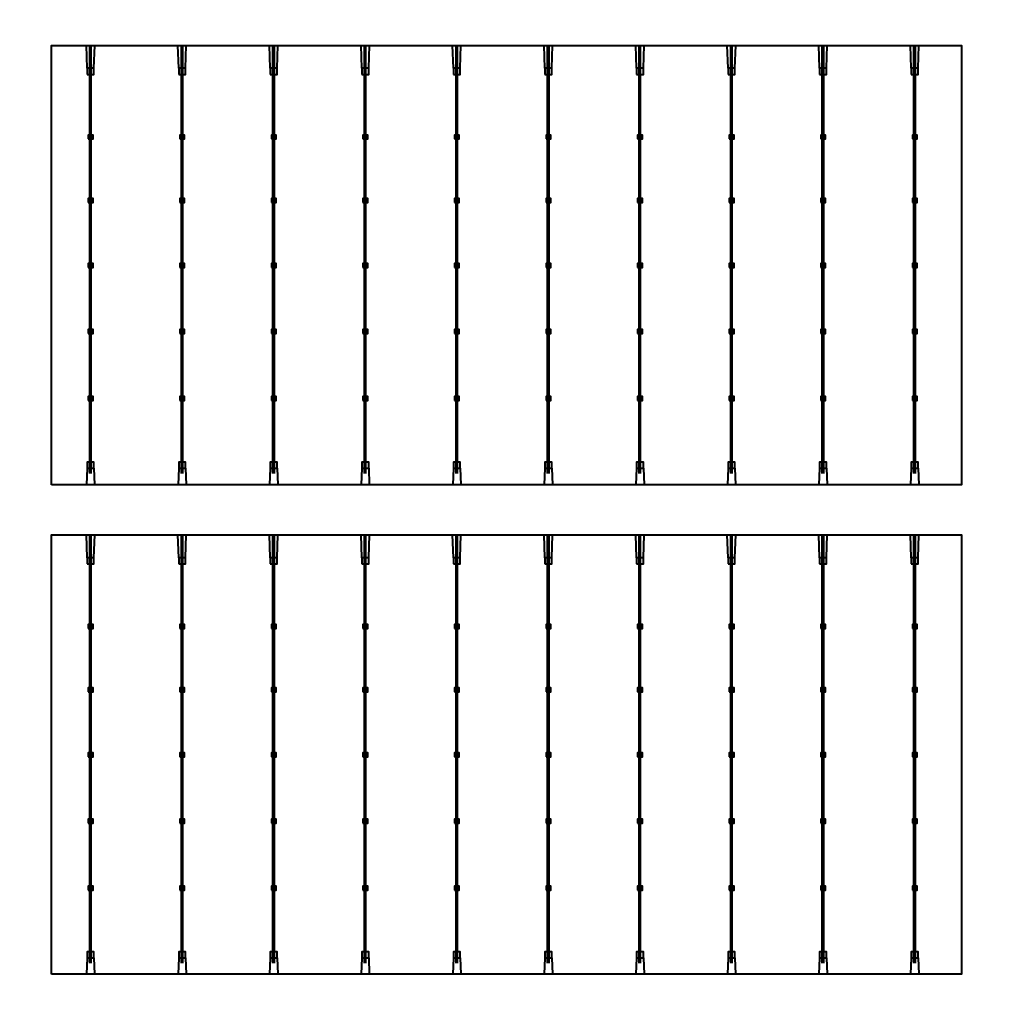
# Model space of a CAD drawing. Header units: millimetres. Extents: x 10297564 to 11610295, y -9287743 to -8409454.
# Drawn here: x 10428762 to 10431328, y -9087753 to -9085170 of the extents above; entities that cross this region are included whole.
import ezdxf

# ---------------------------------------------------------------- set-up
doc = ezdxf.new("R2010")
doc.units = ezdxf.units.MM
doc.header["$LTSCALE"] = 100
doc.layers.add('E1', color=1, linetype='Continuous')
doc.layers.add('Outline', color=5, linetype='Continuous', lineweight=25)
doc.styles.add('HL-S1', font='DotumChe.ttf')
doc.styles.add('MG', font='malgun.ttf')
doc.dimstyles.new('HL-100', dxfattribs={"dimscale": 100, "dimtxt": 3, "dimasz": 4, "dimexe": 2, "dimexo": 2, "dimgap": 1, "dimtad": 1, "dimdec": 0, "dimzin": 0, "dimlunit": 6, "dimtxsty": 'HL-S1', "dimblk": 'DOTSMALL', "dimcen": 4, "dimdle": 2, "dimclrd": 256, "dimclre": 256, "dimclrt": 4, "dimazin": 0, "dimtfac": 1, "dimtdec": 0, "dimtix": 1, "dimtmove": 2, "dimatfit": 3, "dimldrblk": 'DOTSMALL', "dimfxl": 1.5, "dimtolj": 1, "dimtzin": 0, "dimlwd": -1, "dimlwe": -1, "dimarcsym": 0})

# ---------------------------------------------------------------- blocks, each defined once
blk = doc.blocks.new('*D75')
at = {"layer": 'defpoints', "color": 0, "transparency": 16777216}
for p in [(10439230.2, -9073249.8), (10439230.2, -9073249.8), (10423426.7, -9107604.7)]:
    blk.add_point(p, dxfattribs=at)
at = {"layer": 'E1', "color": 1, "transparency": 16777216}
for p, q in [((10439593.6, -9073417), (10439593.6, -9073417)), ((10423593.8, -9107241.3), (10439063, -9073613.2)), ((10423790.1, -9107771.8), (10423790.1, -9107771.8))]:
    blk.add_line(p, q, dxfattribs=at)
for points in [[(10439002.4, -9073585.4), (10439123.6, -9073641.1), (10439230.2, -9073249.8)], [(10423533.3, -9107213.4), (10423654.4, -9107269.1), (10423426.7, -9107604.7)]]:
    blk.add_solid(points, dxfattribs=at)
at = {"layer": 'E1', "color": 7, "transparency": 16777216, "insert": (10430911.1, -9090235.3), "char_height": 500, "attachment_point": 5, "rotation": 65.2972, "style": 'MG'}
blk.add_mtext('\\A1;2711.1', dxfattribs=at)
blk = doc.blocks.new('_DotSmall')
at = {"color": 0, "linetype": 'ByBlock', "const_width": 0.5}
blk.add_lwpolyline([(-0.0625, 0, 1), (0.0625, 0, 1)], format="xyb", close=True, dxfattribs=at)

msp = doc.modelspace()

# ---------------------------------------------------------------- hatches: boundary and pattern name
at = {"true_color": 0x939598}
h = msp.add_hatch(color=252, dxfattribs=at)
h.dxf.hatch_style = 1
h.paths.add_polyline_path([(10428950.9, -9085238.4), (10428946.9, -9085238.4), (10428946.9, -9086366.9), (10428950.9, -9086366.9)])
h = msp.add_hatch(color=252, dxfattribs=at)
h.dxf.hatch_style = 1
h.paths.add_polyline_path([(10429192.2, -9085238.4), (10429188.2, -9085238.4), (10429188.2, -9086366.9), (10429192.2, -9086366.9)])
h = msp.add_hatch(color=252, dxfattribs=at)
h.dxf.hatch_style = 1
h.paths.add_polyline_path([(10429433.5, -9085238.4), (10429429.5, -9085238.4), (10429429.5, -9086366.9), (10429433.5, -9086366.9)])
h = msp.add_hatch(color=252, dxfattribs=at)
h.dxf.hatch_style = 1
h.paths.add_polyline_path([(10429674.8, -9085238.4), (10429670.8, -9085238.4), (10429670.8, -9086366.9), (10429674.8, -9086366.9)])
h = msp.add_hatch(color=252, dxfattribs=at)
h.dxf.hatch_style = 1
h.paths.add_polyline_path([(10429916.1, -9085238.4), (10429912.1, -9085238.4), (10429912.1, -9086366.9), (10429916.1, -9086366.9)])
h = msp.add_hatch(color=252, dxfattribs=at)
h.dxf.hatch_style = 1
h.paths.add_polyline_path([(10430157.4, -9085238.4), (10430153.4, -9085238.4), (10430153.4, -9086366.9), (10430157.4, -9086366.9)])
h = msp.add_hatch(color=252, dxfattribs=at)
h.dxf.hatch_style = 1
h.paths.add_polyline_path([(10430398.7, -9085238.4), (10430394.7, -9085238.4), (10430394.7, -9086366.9), (10430398.7, -9086366.9)])
h = msp.add_hatch(color=252, dxfattribs=at)
h.dxf.hatch_style = 1
h.paths.add_polyline_path([(10430640.1, -9085238.4), (10430636, -9085238.4), (10430636, -9086366.9), (10430640.1, -9086366.9)])
h = msp.add_hatch(color=252, dxfattribs=at)
h.dxf.hatch_style = 1
h.paths.add_polyline_path([(10430881.4, -9085238.4), (10430877.3, -9085238.4), (10430877.3, -9086366.9), (10430881.4, -9086366.9)])
h = msp.add_hatch(color=252, dxfattribs=at)
h.dxf.hatch_style = 1
h.paths.add_polyline_path([(10431122.7, -9085238.4), (10431118.6, -9085238.4), (10431118.6, -9086366.9), (10431122.7, -9086366.9)])
h = msp.add_hatch(color=252, dxfattribs=at)
h.dxf.hatch_style = 1
h.paths.add_polyline_path([(10428950.9, -9086528.7), (10428946.9, -9086528.7), (10428946.9, -9087657.1), (10428950.9, -9087657.1)])
h = msp.add_hatch(color=252, dxfattribs=at)
h.dxf.hatch_style = 1
h.paths.add_polyline_path([(10429192.2, -9086528.7), (10429188.2, -9086528.7), (10429188.2, -9087657.1), (10429192.2, -9087657.1)])
h = msp.add_hatch(color=252, dxfattribs=at)
h.dxf.hatch_style = 1
h.paths.add_polyline_path([(10429433.5, -9086528.7), (10429429.5, -9086528.7), (10429429.5, -9087657.1), (10429433.5, -9087657.1)])
h = msp.add_hatch(color=252, dxfattribs=at)
h.dxf.hatch_style = 1
h.paths.add_polyline_path([(10429674.8, -9086528.7), (10429670.8, -9086528.7), (10429670.8, -9087657.1), (10429674.8, -9087657.1)])
h = msp.add_hatch(color=252, dxfattribs=at)
h.dxf.hatch_style = 1
h.paths.add_polyline_path([(10429916.1, -9086528.7), (10429912.1, -9086528.7), (10429912.1, -9087657.1), (10429916.1, -9087657.1)])
h = msp.add_hatch(color=252, dxfattribs=at)
h.dxf.hatch_style = 1
h.paths.add_polyline_path([(10430157.4, -9086528.7), (10430153.4, -9086528.7), (10430153.4, -9087657.1), (10430157.4, -9087657.1)])
h = msp.add_hatch(color=252, dxfattribs=at)
h.dxf.hatch_style = 1
h.paths.add_polyline_path([(10430398.7, -9086528.7), (10430394.7, -9086528.7), (10430394.7, -9087657.1), (10430398.7, -9087657.1)])
h = msp.add_hatch(color=252, dxfattribs=at)
h.dxf.hatch_style = 1
h.paths.add_polyline_path([(10430640.1, -9086528.7), (10430636, -9086528.7), (10430636, -9087657.1), (10430640.1, -9087657.1)])
h = msp.add_hatch(color=252, dxfattribs=at)
h.dxf.hatch_style = 1
h.paths.add_polyline_path([(10430881.4, -9086528.7), (10430877.3, -9086528.7), (10430877.3, -9087657.1), (10430881.4, -9087657.1)])
h = msp.add_hatch(color=252, dxfattribs=at)
h.dxf.hatch_style = 1
h.paths.add_polyline_path([(10431122.7, -9086528.7), (10431118.6, -9086528.7), (10431118.6, -9087657.1), (10431122.7, -9087657.1)])

# ---------------------------------------------------------------- linework, layer by layer
for p, q in [((10428939.8, -9085298.7), (10428937.9, -9085238.4)), ((10428946.9, -9086366.9), (10428946.9, -9085238.4)), ((10428950.9, -9086366.9), (10428950.9, -9085238.4)), ((10428957.9, -9085298.7), (10428959.9, -9085238.4)), ((10429181.1, -9085298.7), (10429179.2, -9085238.4)), ((10429188.2, -9086366.9), (10429188.2, -9085238.4)), ((10429192.2, -9086366.9), (10429192.2, -9085238.4)), ((10429199.3, -9085298.7), (10429201.2, -9085238.4)), ((10429422.4, -9085298.7), (10429420.5, -9085238.4)), ((10429429.5, -9086366.9), (10429429.5, -9085238.4)), ((10429433.5, -9086366.9), (10429433.5, -9085238.4)), ((10429440.6, -9085298.7), (10429442.5, -9085238.4)), ((10429663.7, -9085298.7), (10429661.8, -9085238.4)), ((10429670.8, -9086366.9), (10429670.8, -9085238.4)), ((10429674.8, -9086366.9), (10429674.8, -9085238.4)), ((10429681.9, -9085298.7), (10429683.8, -9085238.4)), ((10429905, -9085298.7), (10429903.1, -9085238.4)), ((10429912.1, -9086366.9), (10429912.1, -9085238.4)), ((10429916.1, -9086366.9), (10429916.1, -9085238.4)), ((10429923.2, -9085298.7), (10429925.1, -9085238.4)), ((10430146.3, -9085298.7), (10430144.4, -9085238.4)), ((10430153.4, -9086366.9), (10430153.4, -9085238.4)), ((10430157.4, -9086366.9), (10430157.4, -9085238.4)), ((10430164.5, -9085298.7), (10430166.4, -9085238.4)), ((10430387.7, -9085298.7), (10430385.7, -9085238.4)), ((10430394.7, -9086366.9), (10430394.7, -9085238.4)), ((10430398.7, -9086366.9), (10430398.7, -9085238.4)), ((10430405.8, -9085298.7), (10430407.8, -9085238.4)), ((10430629, -9085298.7), (10430627, -9085238.4)), ((10430636, -9086366.9), (10430636, -9085238.4)), ((10430640.1, -9086366.9), (10430640.1, -9085238.4)), ((10430647.1, -9085298.7), (10430649.1, -9085238.4)), ((10430870.3, -9085298.7), (10430868.3, -9085238.4)), ((10430877.3, -9086366.9), (10430877.3, -9085238.4)), ((10430881.4, -9086366.9), (10430881.4, -9085238.4)), ((10430888.4, -9085298.7), (10430890.4, -9085238.4)), ((10431111.6, -9085298.7), (10431109.6, -9085238.4)), ((10431118.6, -9086366.9), (10431118.6, -9085238.4)), ((10431122.7, -9086366.9), (10431122.7, -9085238.4)), ((10431129.7, -9085298.7), (10431131.7, -9085238.4)), ((10428948.5, -9085299.4), (10428948.5, -9085641.7)), ((10428949.3, -9085299.4), (10428949.3, -9085641.7)), ((10429189.8, -9085299.4), (10429189.8, -9085641.7)), ((10429190.6, -9085299.4), (10429190.6, -9085641.7)), ((10429431.1, -9085299.4), (10429431.1, -9085813)), ((10429431.9, -9085299.4), (10429431.9, -9085813)), ((10429672.4, -9085299.4), (10429672.4, -9085813)), ((10429673.2, -9085299.4), (10429673.2, -9085813)), ((10429913.7, -9085299.4), (10429913.7, -9085813)), ((10429914.5, -9085299.4), (10429914.5, -9085813)), ((10430155, -9085299.4), (10430155, -9085813)), ((10430155.8, -9085299.4), (10430155.8, -9085813)), ((10430396.3, -9085299.4), (10430396.3, -9085813)), ((10430397.1, -9085299.4), (10430397.1, -9085813)), ((10430637.6, -9085299.4), (10430637.6, -9085813)), ((10430638.4, -9085299.4), (10430638.4, -9085813)), ((10430878.9, -9085299.4), (10430878.9, -9085813)), ((10430879.8, -9085299.4), (10430879.8, -9085813)), ((10431120.2, -9085299.4), (10431120.2, -9085813)), ((10431121.1, -9085299.4), (10431121.1, -9085813)), ((10428948.5, -9085652.2), (10428948.5, -9085813)), ((10428949.3, -9085652.2), (10428949.3, -9085813)), ((10429189.8, -9085652.2), (10429189.8, -9085813)), ((10429190.6, -9085652.2), (10429190.6, -9085813)), ((10428948.5, -9085823.5), (10428948.5, -9085987.1)), ((10428949.3, -9085823.5), (10428949.3, -9085987.1)), ((10429189.8, -9085823.5), (10429189.8, -9086163.9)), ((10429190.6, -9085823.5), (10429190.6, -9086163.9)), ((10429431.1, -9085823.5), (10429431.1, -9086163.9)), ((10429431.9, -9085823.5), (10429431.9, -9086163.9)), ((10429672.4, -9085823.5), (10429672.4, -9086163.9)), ((10429673.2, -9085823.5), (10429673.2, -9086163.9)), ((10429913.7, -9085823.5), (10429913.7, -9086163.9)), ((10429914.5, -9085823.5), (10429914.5, -9086163.9)), ((10430155, -9085823.5), (10430155, -9086163.9)), ((10430155.8, -9085823.5), (10430155.8, -9086163.9)), ((10430396.3, -9085823.5), (10430396.3, -9086163.9)), ((10430397.1, -9085823.5), (10430397.1, -9086163.9)), ((10430637.6, -9085823.5), (10430637.6, -9086163.9)), ((10430638.4, -9085823.5), (10430638.4, -9086163.9)), ((10430878.9, -9085823.5), (10430878.9, -9086163.9)), ((10430879.8, -9085823.5), (10430879.8, -9086163.9)), ((10431120.2, -9085823.5), (10431120.2, -9086163.9)), ((10431121.1, -9085823.5), (10431121.1, -9086163.9)), ((10428948.5, -9085997.5), (10428948.5, -9086163.9)), ((10428949.3, -9085997.5), (10428949.3, -9086163.9)), ((10428948.5, -9086174.4), (10428948.5, -9086336.9)), ((10428949.3, -9086174.4), (10428949.3, -9086336.9)), ((10429189.8, -9086174.4), (10429189.8, -9086336.9)), ((10429190.6, -9086174.4), (10429190.6, -9086336.9)), ((10429431.1, -9086174.4), (10429431.1, -9086336.9)), ((10429431.9, -9086174.4), (10429431.9, -9086336.9)), ((10429672.4, -9086174.4), (10429672.4, -9086336.9)), ((10429673.2, -9086174.4), (10429673.2, -9086336.9)), ((10429913.7, -9086174.4), (10429913.7, -9086336.9)), ((10429914.5, -9086174.4), (10429914.5, -9086336.9)), ((10430155, -9086174.4), (10430155, -9086336.9)), ((10430155.8, -9086174.4), (10430155.8, -9086336.9)), ((10430396.3, -9086174.4), (10430396.3, -9086336.9)), ((10430397.1, -9086174.4), (10430397.1, -9086336.9)), ((10430637.6, -9086174.4), (10430637.6, -9086336.9)), ((10430638.4, -9086174.4), (10430638.4, -9086336.9)), ((10430878.9, -9086174.4), (10430878.9, -9086336.9)), ((10430879.8, -9086174.4), (10430879.8, -9086336.9)), ((10431120.2, -9086174.4), (10431120.2, -9086336.9)), ((10431121.1, -9086174.4), (10431121.1, -9086336.9)), ((10428939.8, -9086352.9), (10428938.1, -9086396.1)), ((10428957.9, -9086352.9), (10428959.6, -9086396.1)), ((10429181.1, -9086352.9), (10429179.4, -9086396.1)), ((10429199.3, -9086352.9), (10429200.9, -9086396.1)), ((10429422.4, -9086352.9), (10429420.7, -9086396.1)), ((10429440.6, -9086352.9), (10429442.2, -9086396.1)), ((10429663.7, -9086352.9), (10429662, -9086396.1)), ((10429681.9, -9086352.9), (10429683.6, -9086396.1)), ((10429905, -9086352.9), (10429903.4, -9086396.1)), ((10429923.2, -9086352.9), (10429924.9, -9086396.1)), ((10430146.3, -9086352.9), (10430144.7, -9086396.1)), ((10430164.5, -9086352.9), (10430166.2, -9086396.1)), ((10430387.7, -9086352.9), (10430386, -9086396.1)), ((10430405.8, -9086352.9), (10430407.5, -9086396.1)), ((10430629, -9086352.9), (10430627.3, -9086396.1)), ((10430647.1, -9086352.9), (10430648.8, -9086396.1)), ((10430870.3, -9086352.9), (10430868.6, -9086396.1)), ((10430888.4, -9086352.9), (10430890.1, -9086396.1)), ((10431111.6, -9086352.9), (10431109.9, -9086396.1)), ((10431129.7, -9086352.9), (10431131.4, -9086396.1)), ((10428939.8, -9086588.9), (10428937.9, -9086528.7)), ((10428946.9, -9087657.1), (10428946.9, -9086528.7)), ((10428950.9, -9087657.1), (10428950.9, -9086528.7)), ((10428957.9, -9086588.9), (10428959.9, -9086528.7)), ((10429181.1, -9086588.9), (10429179.2, -9086528.7)), ((10429188.2, -9087657.1), (10429188.2, -9086528.7)), ((10429192.2, -9087657.1), (10429192.2, -9086528.7)), ((10429199.3, -9086588.9), (10429201.2, -9086528.7)), ((10429422.4, -9086588.9), (10429420.5, -9086528.7)), ((10429429.5, -9087657.1), (10429429.5, -9086528.7)), ((10429433.5, -9087657.1), (10429433.5, -9086528.7)), ((10429440.6, -9086588.9), (10429442.5, -9086528.7)), ((10429663.7, -9086588.9), (10429661.8, -9086528.7)), ((10429670.8, -9087657.1), (10429670.8, -9086528.7)), ((10429674.8, -9087657.1), (10429674.8, -9086528.7)), ((10429681.9, -9086588.9), (10429683.8, -9086528.7)), ((10429905, -9086588.9), (10429903.1, -9086528.7)), ((10429912.1, -9087657.1), (10429912.1, -9086528.7)), ((10429916.1, -9087657.1), (10429916.1, -9086528.7)), ((10429923.2, -9086588.9), (10429925.1, -9086528.7)), ((10430146.3, -9086588.9), (10430144.4, -9086528.7)), ((10430153.4, -9087657.1), (10430153.4, -9086528.7)), ((10430157.4, -9087657.1), (10430157.4, -9086528.7)), ((10430164.5, -9086588.9), (10430166.4, -9086528.7)), ((10430387.7, -9086588.9), (10430385.7, -9086528.7)), ((10430394.7, -9087657.1), (10430394.7, -9086528.7)), ((10430398.7, -9087657.1), (10430398.7, -9086528.7)), ((10430405.8, -9086588.9), (10430407.8, -9086528.7)), ((10430629, -9086588.9), (10430627, -9086528.7)), ((10430636, -9087657.1), (10430636, -9086528.7)), ((10430640.1, -9087657.1), (10430640.1, -9086528.7)), ((10430647.1, -9086588.9), (10430649.1, -9086528.7)), ((10430870.3, -9086588.9), (10430868.3, -9086528.7)), ((10430877.3, -9087657.1), (10430877.3, -9086528.7)), ((10430881.4, -9087657.1), (10430881.4, -9086528.7)), ((10430888.4, -9086588.9), (10430890.4, -9086528.7)), ((10431111.6, -9086588.9), (10431109.6, -9086528.7)), ((10431118.6, -9087657.1), (10431118.6, -9086528.7)), ((10431122.7, -9087657.1), (10431122.7, -9086528.7)), ((10431129.7, -9086588.9), (10431131.7, -9086528.7)), ((10428948.5, -9086589.6), (10428948.5, -9086931.9)), ((10428949.3, -9086589.6), (10428949.3, -9086931.9)), ((10429189.8, -9086589.6), (10429189.8, -9086931.9)), ((10429190.6, -9086589.6), (10429190.6, -9086931.9)), ((10429431.1, -9086589.6), (10429431.1, -9087103.2)), ((10429431.9, -9086589.6), (10429431.9, -9087103.2)), ((10429672.4, -9086589.6), (10429672.4, -9087103.2)), ((10429673.2, -9086589.6), (10429673.2, -9087103.2)), ((10429913.7, -9086589.6), (10429913.7, -9087103.2)), ((10429914.5, -9086589.6), (10429914.5, -9087103.2)), ((10430155, -9086589.6), (10430155, -9087103.2)), ((10430155.8, -9086589.6), (10430155.8, -9087103.2)), ((10430396.3, -9086589.6), (10430396.3, -9087103.2)), ((10430397.1, -9086589.6), (10430397.1, -9087103.2)), ((10430637.6, -9086589.6), (10430637.6, -9087103.2)), ((10430638.4, -9086589.6), (10430638.4, -9087103.2)), ((10430878.9, -9086589.6), (10430878.9, -9087103.2)), ((10430879.8, -9086589.6), (10430879.8, -9087103.2)), ((10431120.2, -9086589.6), (10431120.2, -9087103.2)), ((10431121.1, -9086589.6), (10431121.1, -9087103.2)), ((10428948.5, -9086942.4), (10428948.5, -9087103.2)), ((10428949.3, -9086942.4), (10428949.3, -9087103.2)), ((10429189.8, -9086942.4), (10429189.8, -9087103.2)), ((10429190.6, -9086942.4), (10429190.6, -9087103.2)), ((10428948.5, -9087113.7), (10428948.5, -9087277.3)), ((10428949.3, -9087113.7), (10428949.3, -9087277.3)), ((10429189.8, -9087113.7), (10429189.8, -9087454.2)), ((10429190.6, -9087113.7), (10429190.6, -9087454.2)), ((10429431.1, -9087113.7), (10429431.1, -9087454.2)), ((10429431.9, -9087113.7), (10429431.9, -9087454.2)), ((10429672.4, -9087113.7), (10429672.4, -9087454.2)), ((10429673.2, -9087113.7), (10429673.2, -9087454.2)), ((10429913.7, -9087113.7), (10429913.7, -9087454.2)), ((10429914.5, -9087113.7), (10429914.5, -9087454.2)), ((10430155, -9087113.7), (10430155, -9087454.2)), ((10430155.8, -9087113.7), (10430155.8, -9087454.2)), ((10430396.3, -9087113.7), (10430396.3, -9087454.2)), ((10430397.1, -9087113.7), (10430397.1, -9087454.2)), ((10430637.6, -9087113.7), (10430637.6, -9087454.2)), ((10430638.4, -9087113.7), (10430638.4, -9087454.2)), ((10430878.9, -9087113.7), (10430878.9, -9087454.2)), ((10430879.8, -9087113.7), (10430879.8, -9087454.2)), ((10431120.2, -9087113.7), (10431120.2, -9087454.2)), ((10431121.1, -9087113.7), (10431121.1, -9087454.2)), ((10428948.5, -9087287.8), (10428948.5, -9087454.2)), ((10428949.3, -9087287.8), (10428949.3, -9087454.2)), ((10428948.5, -9087464.6), (10428948.5, -9087627.1)), ((10428949.3, -9087464.6), (10428949.3, -9087627.1)), ((10429189.8, -9087464.6), (10429189.8, -9087627.1)), ((10429190.6, -9087464.6), (10429190.6, -9087627.1)), ((10429431.1, -9087464.6), (10429431.1, -9087627.1)), ((10429431.9, -9087464.6), (10429431.9, -9087627.1)), ((10429672.4, -9087464.6), (10429672.4, -9087627.1)), ((10429673.2, -9087464.6), (10429673.2, -9087627.1)), ((10429913.7, -9087464.6), (10429913.7, -9087627.1)), ((10429914.5, -9087464.6), (10429914.5, -9087627.1)), ((10430155, -9087464.6), (10430155, -9087627.1)), ((10430155.8, -9087464.6), (10430155.8, -9087627.1)), ((10430396.3, -9087464.6), (10430396.3, -9087627.1)), ((10430397.1, -9087464.6), (10430397.1, -9087627.1)), ((10430637.6, -9087464.6), (10430637.6, -9087627.1)), ((10430638.4, -9087464.6), (10430638.4, -9087627.1)), ((10430878.9, -9087464.6), (10430878.9, -9087627.1)), ((10430879.8, -9087464.6), (10430879.8, -9087627.1)), ((10431120.2, -9087464.6), (10431120.2, -9087627.1)), ((10431121.1, -9087464.6), (10431121.1, -9087627.1)), ((10428939.8, -9087643.2), (10428938.1, -9087686.4)), ((10428957.9, -9087643.2), (10428959.6, -9087686.4)), ((10429181.1, -9087643.2), (10429179.4, -9087686.4)), ((10429199.3, -9087643.2), (10429200.9, -9087686.4)), ((10429422.4, -9087643.2), (10429420.7, -9087686.4)), ((10429440.6, -9087643.2), (10429442.2, -9087686.4)), ((10429663.7, -9087643.2), (10429662, -9087686.4)), ((10429681.9, -9087643.2), (10429683.6, -9087686.4)), ((10429905, -9087643.2), (10429903.4, -9087686.4)), ((10429923.2, -9087643.2), (10429924.9, -9087686.4)), ((10430146.3, -9087643.2), (10430144.7, -9087686.4)), ((10430164.5, -9087643.2), (10430166.2, -9087686.4)), ((10430387.7, -9087643.2), (10430386, -9087686.4)), ((10430405.8, -9087643.2), (10430407.5, -9087686.4)), ((10430629, -9087643.2), (10430627.3, -9087686.4)), ((10430647.1, -9087643.2), (10430648.8, -9087686.4)), ((10430870.3, -9087643.2), (10430868.6, -9087686.4)), ((10430888.4, -9087643.2), (10430890.1, -9087686.4)), ((10431111.6, -9087643.2), (10431109.9, -9087686.4)), ((10431129.7, -9087643.2), (10431131.4, -9087686.4))]:
    msp.add_line(p, q)
at = {"color": 4}
for points in [[(10428939.8, -9085314.8), (10428957.9, -9085314.8), (10428957.9, -9085298.7), (10428939.8, -9085298.7)], [(10429181.1, -9085314.8), (10429199.3, -9085314.8), (10429199.3, -9085298.7), (10429181.1, -9085298.7)], [(10429422.4, -9085314.8), (10429440.6, -9085314.8), (10429440.6, -9085298.7), (10429422.4, -9085298.7)], [(10429663.7, -9085314.8), (10429681.9, -9085314.8), (10429681.9, -9085298.7), (10429663.7, -9085298.7)], [(10429905, -9085314.8), (10429923.2, -9085314.8), (10429923.2, -9085298.7), (10429905, -9085298.7)], [(10430146.3, -9085314.8), (10430164.5, -9085314.8), (10430164.5, -9085298.7), (10430146.3, -9085298.7)], [(10430387.7, -9085314.8), (10430405.8, -9085314.8), (10430405.8, -9085298.7), (10430387.7, -9085298.7)], [(10430629, -9085314.8), (10430647.1, -9085314.8), (10430647.1, -9085298.7), (10430629, -9085298.7)], [(10430870.3, -9085314.8), (10430888.4, -9085314.8), (10430888.4, -9085298.7), (10430870.3, -9085298.7)], [(10431111.6, -9085314.8), (10431129.7, -9085314.8), (10431129.7, -9085298.7), (10431111.6, -9085298.7)], [(10428943, -9085485.1), (10428955.5, -9085485.1), (10428955.5, -9085474.6), (10428943, -9085474.6)], [(10429184.3, -9085485.1), (10429196.8, -9085485.1), (10429196.8, -9085474.6), (10429184.3, -9085474.6)], [(10429425.6, -9085485.1), (10429438.1, -9085485.1), (10429438.1, -9085474.6), (10429425.6, -9085474.6)], [(10429666.9, -9085485.1), (10429679.4, -9085485.1), (10429679.4, -9085474.6), (10429666.9, -9085474.6)], [(10429908.2, -9085485.1), (10429920.7, -9085485.1), (10429920.7, -9085474.6), (10429908.2, -9085474.6)], [(10430149.5, -9085485.1), (10430162, -9085485.1), (10430162, -9085474.6), (10430149.5, -9085474.6)], [(10430390.8, -9085485.1), (10430403.3, -9085485.1), (10430403.3, -9085474.6), (10430390.8, -9085474.6)], [(10430632.1, -9085485.1), (10430644.7, -9085485.1), (10430644.7, -9085474.6), (10430632.1, -9085474.6)], [(10430873.4, -9085485.1), (10430886, -9085485.1), (10430886, -9085474.6), (10430873.4, -9085474.6)], [(10431114.7, -9085485.1), (10431127.3, -9085485.1), (10431127.3, -9085474.6), (10431114.7, -9085474.6)], [(10428943, -9085652.2), (10428955.5, -9085652.2), (10428955.5, -9085641.7), (10428943, -9085641.7)], [(10429184.3, -9085652.2), (10429196.8, -9085652.2), (10429196.8, -9085641.7), (10429184.3, -9085641.7)], [(10429425.6, -9085652.2), (10429438.1, -9085652.2), (10429438.1, -9085641.7), (10429425.6, -9085641.7)], [(10429666.9, -9085652.2), (10429679.4, -9085652.2), (10429679.4, -9085641.7), (10429666.9, -9085641.7)], [(10429908.2, -9085652.2), (10429920.7, -9085652.2), (10429920.7, -9085641.7), (10429908.2, -9085641.7)], [(10430149.5, -9085652.2), (10430162, -9085652.2), (10430162, -9085641.7), (10430149.5, -9085641.7)], [(10430390.8, -9085652.2), (10430403.3, -9085652.2), (10430403.3, -9085641.7), (10430390.8, -9085641.7)], [(10430632.1, -9085652.2), (10430644.7, -9085652.2), (10430644.7, -9085641.7), (10430632.1, -9085641.7)], [(10430873.4, -9085652.2), (10430886, -9085652.2), (10430886, -9085641.7), (10430873.4, -9085641.7)], [(10431114.7, -9085652.2), (10431127.3, -9085652.2), (10431127.3, -9085641.7), (10431114.7, -9085641.7)], [(10428943, -9085823.5), (10428955.5, -9085823.5), (10428955.5, -9085813), (10428943, -9085813)], [(10429184.3, -9085823.5), (10429196.8, -9085823.5), (10429196.8, -9085813), (10429184.3, -9085813)], [(10429425.6, -9085823.5), (10429438.1, -9085823.5), (10429438.1, -9085813), (10429425.6, -9085813)], [(10429666.9, -9085823.5), (10429679.4, -9085823.5), (10429679.4, -9085813), (10429666.9, -9085813)], [(10429908.2, -9085823.5), (10429920.7, -9085823.5), (10429920.7, -9085813), (10429908.2, -9085813)], [(10430149.5, -9085823.5), (10430162, -9085823.5), (10430162, -9085813), (10430149.5, -9085813)], [(10430390.8, -9085823.5), (10430403.3, -9085823.5), (10430403.3, -9085813), (10430390.8, -9085813)], [(10430632.1, -9085823.5), (10430644.7, -9085823.5), (10430644.7, -9085813), (10430632.1, -9085813)], [(10430873.4, -9085823.5), (10430886, -9085823.5), (10430886, -9085813), (10430873.4, -9085813)], [(10431114.7, -9085823.5), (10431127.3, -9085823.5), (10431127.3, -9085813), (10431114.7, -9085813)], [(10428943, -9085997.5), (10428955.5, -9085997.5), (10428955.5, -9085987.1), (10428943, -9085987.1)], [(10429184.3, -9085997.5), (10429196.8, -9085997.5), (10429196.8, -9085987.1), (10429184.3, -9085987.1)], [(10429425.6, -9085997.5), (10429438.1, -9085997.5), (10429438.1, -9085987.1), (10429425.6, -9085987.1)], [(10429666.9, -9085997.5), (10429679.4, -9085997.5), (10429679.4, -9085987.1), (10429666.9, -9085987.1)], [(10429908.2, -9085997.5), (10429920.7, -9085997.5), (10429920.7, -9085987.1), (10429908.2, -9085987.1)], [(10430149.5, -9085997.5), (10430162, -9085997.5), (10430162, -9085987.1), (10430149.5, -9085987.1)], [(10430390.8, -9085997.5), (10430403.3, -9085997.5), (10430403.3, -9085987.1), (10430390.8, -9085987.1)], [(10430632.1, -9085997.5), (10430644.7, -9085997.5), (10430644.7, -9085987.1), (10430632.1, -9085987.1)], [(10430873.4, -9085997.5), (10430886, -9085997.5), (10430886, -9085987.1), (10430873.4, -9085987.1)], [(10431114.7, -9085997.5), (10431127.3, -9085997.5), (10431127.3, -9085987.1), (10431114.7, -9085987.1)], [(10428943, -9086174.4), (10428955.5, -9086174.4), (10428955.5, -9086163.9), (10428943, -9086163.9)], [(10429184.3, -9086174.4), (10429196.8, -9086174.4), (10429196.8, -9086163.9), (10429184.3, -9086163.9)], [(10429425.6, -9086174.4), (10429438.1, -9086174.4), (10429438.1, -9086163.9), (10429425.6, -9086163.9)], [(10429666.9, -9086174.4), (10429679.4, -9086174.4), (10429679.4, -9086163.9), (10429666.9, -9086163.9)], [(10429908.2, -9086174.4), (10429920.7, -9086174.4), (10429920.7, -9086163.9), (10429908.2, -9086163.9)], [(10430149.5, -9086174.4), (10430162, -9086174.4), (10430162, -9086163.9), (10430149.5, -9086163.9)], [(10430390.8, -9086174.4), (10430403.3, -9086174.4), (10430403.3, -9086163.9), (10430390.8, -9086163.9)], [(10430632.1, -9086174.4), (10430644.7, -9086174.4), (10430644.7, -9086163.9), (10430632.1, -9086163.9)], [(10430873.4, -9086174.4), (10430886, -9086174.4), (10430886, -9086163.9), (10430873.4, -9086163.9)], [(10431114.7, -9086174.4), (10431127.3, -9086174.4), (10431127.3, -9086163.9), (10431114.7, -9086163.9)], [(10428939.8, -9086352.9), (10428957.9, -9086352.9), (10428957.9, -9086336.9), (10428939.8, -9086336.9)], [(10429181.1, -9086352.9), (10429199.3, -9086352.9), (10429199.3, -9086336.9), (10429181.1, -9086336.9)], [(10429422.4, -9086352.9), (10429440.6, -9086352.9), (10429440.6, -9086336.9), (10429422.4, -9086336.9)], [(10429663.7, -9086352.9), (10429681.9, -9086352.9), (10429681.9, -9086336.9), (10429663.7, -9086336.9)], [(10429905, -9086352.9), (10429923.2, -9086352.9), (10429923.2, -9086336.9), (10429905, -9086336.9)], [(10430146.3, -9086352.9), (10430164.5, -9086352.9), (10430164.5, -9086336.9), (10430146.3, -9086336.9)], [(10430387.7, -9086352.9), (10430405.8, -9086352.9), (10430405.8, -9086336.9), (10430387.7, -9086336.9)], [(10430629, -9086352.9), (10430647.1, -9086352.9), (10430647.1, -9086336.9), (10430629, -9086336.9)], [(10430870.3, -9086352.9), (10430888.4, -9086352.9), (10430888.4, -9086336.9), (10430870.3, -9086336.9)], [(10431111.6, -9086352.9), (10431129.7, -9086352.9), (10431129.7, -9086336.9), (10431111.6, -9086336.9)], [(10428939.8, -9086605), (10428957.9, -9086605), (10428957.9, -9086588.9), (10428939.8, -9086588.9)], [(10429181.1, -9086605), (10429199.3, -9086605), (10429199.3, -9086588.9), (10429181.1, -9086588.9)], [(10429422.4, -9086605), (10429440.6, -9086605), (10429440.6, -9086588.9), (10429422.4, -9086588.9)], [(10429663.7, -9086605), (10429681.9, -9086605), (10429681.9, -9086588.9), (10429663.7, -9086588.9)], [(10429905, -9086605), (10429923.2, -9086605), (10429923.2, -9086588.9), (10429905, -9086588.9)], [(10430146.3, -9086605), (10430164.5, -9086605), (10430164.5, -9086588.9), (10430146.3, -9086588.9)], [(10430387.7, -9086605), (10430405.8, -9086605), (10430405.8, -9086588.9), (10430387.7, -9086588.9)], [(10430629, -9086605), (10430647.1, -9086605), (10430647.1, -9086588.9), (10430629, -9086588.9)], [(10430870.3, -9086605), (10430888.4, -9086605), (10430888.4, -9086588.9), (10430870.3, -9086588.9)], [(10431111.6, -9086605), (10431129.7, -9086605), (10431129.7, -9086588.9), (10431111.6, -9086588.9)], [(10428943, -9086775.3), (10428955.5, -9086775.3), (10428955.5, -9086764.8), (10428943, -9086764.8)], [(10429184.3, -9086775.3), (10429196.8, -9086775.3), (10429196.8, -9086764.8), (10429184.3, -9086764.8)], [(10429425.6, -9086775.3), (10429438.1, -9086775.3), (10429438.1, -9086764.8), (10429425.6, -9086764.8)], [(10429666.9, -9086775.3), (10429679.4, -9086775.3), (10429679.4, -9086764.8), (10429666.9, -9086764.8)], [(10429908.2, -9086775.3), (10429920.7, -9086775.3), (10429920.7, -9086764.8), (10429908.2, -9086764.8)], [(10430149.5, -9086775.3), (10430162, -9086775.3), (10430162, -9086764.8), (10430149.5, -9086764.8)], [(10430390.8, -9086775.3), (10430403.3, -9086775.3), (10430403.3, -9086764.8), (10430390.8, -9086764.8)], [(10430632.1, -9086775.3), (10430644.7, -9086775.3), (10430644.7, -9086764.8), (10430632.1, -9086764.8)], [(10430873.4, -9086775.3), (10430886, -9086775.3), (10430886, -9086764.8), (10430873.4, -9086764.8)], [(10431114.7, -9086775.3), (10431127.3, -9086775.3), (10431127.3, -9086764.8), (10431114.7, -9086764.8)], [(10428943, -9086942.4), (10428955.5, -9086942.4), (10428955.5, -9086931.9), (10428943, -9086931.9)], [(10429184.3, -9086942.4), (10429196.8, -9086942.4), (10429196.8, -9086931.9), (10429184.3, -9086931.9)], [(10429425.6, -9086942.4), (10429438.1, -9086942.4), (10429438.1, -9086931.9), (10429425.6, -9086931.9)], [(10429666.9, -9086942.4), (10429679.4, -9086942.4), (10429679.4, -9086931.9), (10429666.9, -9086931.9)], [(10429908.2, -9086942.4), (10429920.7, -9086942.4), (10429920.7, -9086931.9), (10429908.2, -9086931.9)], [(10430149.5, -9086942.4), (10430162, -9086942.4), (10430162, -9086931.9), (10430149.5, -9086931.9)], [(10430390.8, -9086942.4), (10430403.3, -9086942.4), (10430403.3, -9086931.9), (10430390.8, -9086931.9)], [(10430632.1, -9086942.4), (10430644.7, -9086942.4), (10430644.7, -9086931.9), (10430632.1, -9086931.9)], [(10430873.4, -9086942.4), (10430886, -9086942.4), (10430886, -9086931.9), (10430873.4, -9086931.9)], [(10431114.7, -9086942.4), (10431127.3, -9086942.4), (10431127.3, -9086931.9), (10431114.7, -9086931.9)], [(10428943, -9087113.7), (10428955.5, -9087113.7), (10428955.5, -9087103.2), (10428943, -9087103.2)], [(10429184.3, -9087113.7), (10429196.8, -9087113.7), (10429196.8, -9087103.2), (10429184.3, -9087103.2)], [(10429425.6, -9087113.7), (10429438.1, -9087113.7), (10429438.1, -9087103.2), (10429425.6, -9087103.2)], [(10429666.9, -9087113.7), (10429679.4, -9087113.7), (10429679.4, -9087103.2), (10429666.9, -9087103.2)], [(10429908.2, -9087113.7), (10429920.7, -9087113.7), (10429920.7, -9087103.2), (10429908.2, -9087103.2)], [(10430149.5, -9087113.7), (10430162, -9087113.7), (10430162, -9087103.2), (10430149.5, -9087103.2)], [(10430390.8, -9087113.7), (10430403.3, -9087113.7), (10430403.3, -9087103.2), (10430390.8, -9087103.2)], [(10430632.1, -9087113.7), (10430644.7, -9087113.7), (10430644.7, -9087103.2), (10430632.1, -9087103.2)], [(10430873.4, -9087113.7), (10430886, -9087113.7), (10430886, -9087103.2), (10430873.4, -9087103.2)], [(10431114.7, -9087113.7), (10431127.3, -9087113.7), (10431127.3, -9087103.2), (10431114.7, -9087103.2)], [(10428943, -9087287.8), (10428955.5, -9087287.8), (10428955.5, -9087277.3), (10428943, -9087277.3)], [(10429184.3, -9087287.8), (10429196.8, -9087287.8), (10429196.8, -9087277.3), (10429184.3, -9087277.3)], [(10429425.6, -9087287.8), (10429438.1, -9087287.8), (10429438.1, -9087277.3), (10429425.6, -9087277.3)], [(10429666.9, -9087287.8), (10429679.4, -9087287.8), (10429679.4, -9087277.3), (10429666.9, -9087277.3)], [(10429908.2, -9087287.8), (10429920.7, -9087287.8), (10429920.7, -9087277.3), (10429908.2, -9087277.3)], [(10430149.5, -9087287.8), (10430162, -9087287.8), (10430162, -9087277.3), (10430149.5, -9087277.3)], [(10430390.8, -9087287.8), (10430403.3, -9087287.8), (10430403.3, -9087277.3), (10430390.8, -9087277.3)], [(10430632.1, -9087287.8), (10430644.7, -9087287.8), (10430644.7, -9087277.3), (10430632.1, -9087277.3)], [(10430873.4, -9087287.8), (10430886, -9087287.8), (10430886, -9087277.3), (10430873.4, -9087277.3)], [(10431114.7, -9087287.8), (10431127.3, -9087287.8), (10431127.3, -9087277.3), (10431114.7, -9087277.3)], [(10428943, -9087464.6), (10428955.5, -9087464.6), (10428955.5, -9087454.2), (10428943, -9087454.2)], [(10429184.3, -9087464.6), (10429196.8, -9087464.6), (10429196.8, -9087454.2), (10429184.3, -9087454.2)], [(10429425.6, -9087464.6), (10429438.1, -9087464.6), (10429438.1, -9087454.2), (10429425.6, -9087454.2)], [(10429666.9, -9087464.6), (10429679.4, -9087464.6), (10429679.4, -9087454.2), (10429666.9, -9087454.2)], [(10429908.2, -9087464.6), (10429920.7, -9087464.6), (10429920.7, -9087454.2), (10429908.2, -9087454.2)], [(10430149.5, -9087464.6), (10430162, -9087464.6), (10430162, -9087454.2), (10430149.5, -9087454.2)], [(10430390.8, -9087464.6), (10430403.3, -9087464.6), (10430403.3, -9087454.2), (10430390.8, -9087454.2)], [(10430632.1, -9087464.6), (10430644.7, -9087464.6), (10430644.7, -9087454.2), (10430632.1, -9087454.2)], [(10430873.4, -9087464.6), (10430886, -9087464.6), (10430886, -9087454.2), (10430873.4, -9087454.2)], [(10431114.7, -9087464.6), (10431127.3, -9087464.6), (10431127.3, -9087454.2), (10431114.7, -9087454.2)], [(10428939.8, -9087643.2), (10428957.9, -9087643.2), (10428957.9, -9087627.1), (10428939.8, -9087627.1)], [(10429181.1, -9087643.2), (10429199.3, -9087643.2), (10429199.3, -9087627.1), (10429181.1, -9087627.1)], [(10429422.4, -9087643.2), (10429440.6, -9087643.2), (10429440.6, -9087627.1), (10429422.4, -9087627.1)], [(10429663.7, -9087643.2), (10429681.9, -9087643.2), (10429681.9, -9087627.1), (10429663.7, -9087627.1)], [(10429905, -9087643.2), (10429923.2, -9087643.2), (10429923.2, -9087627.1), (10429905, -9087627.1)], [(10430146.3, -9087643.2), (10430164.5, -9087643.2), (10430164.5, -9087627.1), (10430146.3, -9087627.1)], [(10430387.7, -9087643.2), (10430405.8, -9087643.2), (10430405.8, -9087627.1), (10430387.7, -9087627.1)], [(10430629, -9087643.2), (10430647.1, -9087643.2), (10430647.1, -9087627.1), (10430629, -9087627.1)], [(10430870.3, -9087643.2), (10430888.4, -9087643.2), (10430888.4, -9087627.1), (10430870.3, -9087627.1)], [(10431111.6, -9087643.2), (10431129.7, -9087643.2), (10431129.7, -9087627.1), (10431111.6, -9087627.1)]]:
    msp.add_lwpolyline(points, close=True, dxfattribs=at)
at = {"layer": 'Outline'}
for points in [[(10428845.6, -9086396.1), (10428845.6, -9085238.4), (10431244.7, -9085238.4), (10431244.7, -9086396.1)], [(10428845.6, -9087686.4), (10428845.6, -9086528.7), (10431244.7, -9086528.7), (10431244.7, -9087686.4)]]:
    msp.add_lwpolyline(points, close=True, dxfattribs=at)

# ---------------------------------------------------------------- dimensions: what is measured, and where the dimension line sits
at = {"layer": 'E1'}
dim = msp.add_aligned_dim(p1=(10423426.7, -9107604.7), p2=(10439230.2, -9073249.8), distance=0, text='2711.1', dimstyle='HL-100', override={"dimscale": 200, "dimtxt": 2.5, "dimasz": 2, "dimtxsty": 'MG', "dimsah": 1, "dimclrd": 1, "dimclre": 1, "dimclrt": 7}, dxfattribs=at)
dim.commit()
dim.dimension.update_dxf_attribs({"geometry": '*D75', "text_midpoint": (10430911.1, -9090235.3)})

doc.saveas('drawing.dxf')
